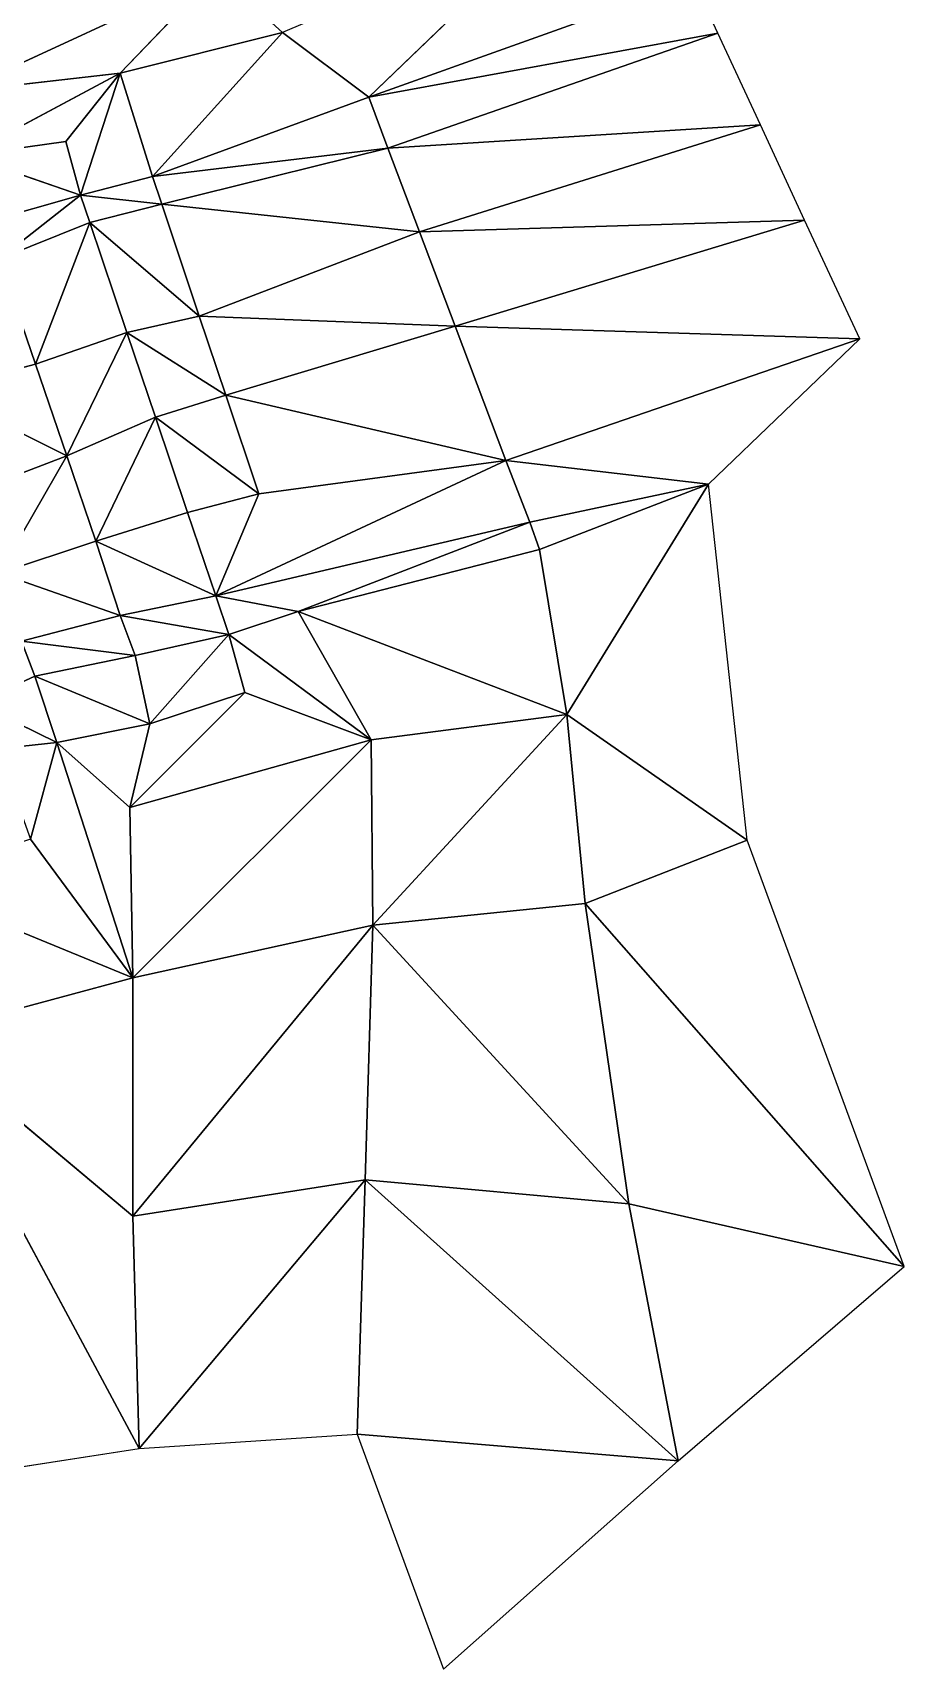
# Model space of a CAD drawing. Header units: metres. Extents: x 0 to 613718, y 0 to 269741.
# Drawn here: x 613339 to 613718, y 267013 to 267725 of the extents above; entities that cross this region are included whole.
import ezdxf

# ---------------------------------------------------------------- set-up
doc = ezdxf.new("R2010")
doc.units = ezdxf.units.M
doc.layers.get('0').update_dxf_attribs({"color": 13, "true_color": 0xff5454})

# ---------------------------------------------------------------- blocks, each defined once
blk = doc.blocks.new('Group1_1')
for p, q in [((613567.91, 267776.66, 246.93), (613485.08, 267697.06, 246)), ((613307.05, 267699.52, 246.11), (613418.91, 267751.3, 246.44)), ((613376.9, 267707.53, 246.16), (613418.91, 267751.3, 246.44)), ((613485.08, 267697.06, 246), (613626.41, 267747.66, 246.81)), ((613636.96, 267724.95, 246.02), (613626.41, 267747.66, 246.81)), ((613447.54, 267725.22, 246.26), (613376.9, 267707.53, 246.16)), ((613391.01, 267662.46, 245.92), (613447.54, 267725.22, 246.26)), ((613447.54, 267725.22, 246.26), (613485.08, 267697.06, 246)), ((613636.96, 267724.95, 246.02), (613485.08, 267697.06, 246)), ((613636.96, 267724.95, 246.02), (613493.46, 267674.85, 245.9)), ((613655.54, 267684.95, 245.93), (613636.96, 267724.95, 246.02)), ((613376.9, 267707.53, 246.16), (613307.05, 267699.52, 246.11)), ((613309.73, 267671.58, 245.99), (613376.9, 267707.53, 246.16)), ((613376.9, 267707.53, 246.16), (613353.31, 267677.72, 246.02)), ((613359.66, 267654.31, 245.89), (613376.9, 267707.53, 246.16)), ((613376.9, 267707.53, 246.16), (613391.01, 267662.46, 245.92)), ((613391.01, 267662.46, 245.92), (613485.08, 267697.06, 246)), ((613485.08, 267697.06, 246), (613493.46, 267674.85, 245.9)), ((613493.46, 267674.85, 245.9), (613655.54, 267684.95, 245.93)), ((613655.54, 267684.95, 245.93), (613507.23, 267638.36, 245.86)), ((613674.78, 267643.52, 245.93), (613655.54, 267684.95, 245.93)), ((613353.31, 267677.72, 246.02), (613309.73, 267671.58, 245.99)), ((613353.31, 267677.72, 246.02), (613359.66, 267654.31, 245.89)), ((613309.73, 267671.58, 245.99), (613359.66, 267654.31, 245.89)), ((613493.46, 267674.85, 245.9), (613391.01, 267662.46, 245.92)), ((613493.46, 267674.85, 245.9), (613395.02, 267650.51, 245.83)), ((613507.23, 267638.36, 245.86), (613493.46, 267674.85, 245.9)), ((613391.01, 267662.46, 245.92), (613359.66, 267654.31, 245.89)), ((613395.02, 267650.51, 245.83), (613391.01, 267662.46, 245.92)), ((613359.66, 267654.31, 245.89), (613318.79, 267642.77, 245.86)), ((613324.3, 267626.66, 245.78), (613359.66, 267654.31, 245.89)), ((613359.66, 267654.31, 245.89), (613363.65, 267642.47, 245.81)), ((613395.02, 267650.51, 245.83), (613359.66, 267654.31, 245.89)), ((613363.65, 267642.47, 245.81), (613395.02, 267650.51, 245.83)), ((613395.02, 267650.51, 245.83), (613507.23, 267638.36, 245.86)), ((613411.36, 267601.7, 245.81), (613395.02, 267650.51, 245.83)), ((613363.65, 267642.47, 245.81), (613324.3, 267626.66, 245.78)), ((613340.02, 267580.73, 245.76), (613363.65, 267642.47, 245.81)), ((613363.65, 267642.47, 245.81), (613379.8, 267594.6, 245.79)), ((613411.36, 267601.7, 245.81), (613363.65, 267642.47, 245.81)), ((613507.23, 267638.36, 245.86), (613674.78, 267643.52, 245.93)), ((613522.73, 267597.29, 245.86), (613674.78, 267643.52, 245.93)), ((613698.78, 267591.85, 245.93), (613674.78, 267643.52, 245.93)), ((613507.23, 267638.36, 245.86), (613411.36, 267601.7, 245.81)), ((613522.73, 267597.29, 245.86), (613507.23, 267638.36, 245.86)), ((613324.3, 267626.66, 245.78), (613340.02, 267580.73, 245.76)), ((613411.36, 267601.7, 245.81), (613379.8, 267594.6, 245.79)), ((613422.88, 267567.3, 245.8), (613411.36, 267601.7, 245.81)), ((613411.36, 267601.7, 245.81), (613522.73, 267597.29, 245.86)), ((613379.8, 267594.6, 245.79), (613340.02, 267580.73, 245.76)), ((613379.8, 267594.6, 245.79), (613353.65, 267540.88, 245.75)), ((613379.8, 267594.6, 245.79), (613422.88, 267567.3, 245.8)), ((613392.24, 267557.75, 245.79), (613379.8, 267594.6, 245.79)), ((613522.73, 267597.29, 245.86), (613422.88, 267567.3, 245.8)), ((613544.79, 267538.83, 245.86), (613522.73, 267597.29, 245.86)), ((613698.78, 267591.85, 245.93), (613522.73, 267597.29, 245.86)), ((613544.79, 267538.83, 245.86), (613698.78, 267591.85, 245.93)), ((613632.98, 267528.54, 245.96), (613698.78, 267591.85, 245.93)), ((613340.02, 267580.73, 245.76), (613296.52, 267569.29, 245.72)), ((613353.65, 267540.88, 245.75), (613340.02, 267580.73, 245.76)), ((613296.52, 267569.29, 245.72), (613353.65, 267540.88, 245.75)), ((613392.24, 267557.75, 245.79), (613422.88, 267567.3, 245.8)), ((613422.88, 267567.3, 245.8), (613544.79, 267538.83, 245.86)), ((613422.88, 267567.3, 245.8), (613437.26, 267524.37, 245.81)), ((613353.65, 267540.88, 245.75), (613392.24, 267557.75, 245.79)), ((613392.24, 267557.75, 245.79), (613366.37, 267503.71, 245.76)), ((613406.26, 267516.19, 245.79), (613392.24, 267557.75, 245.79)), ((613437.26, 267524.37, 245.81), (613392.24, 267557.75, 245.79)), ((613353.65, 267540.88, 245.75), (613311.97, 267524.93, 245.72)), ((613324.21, 267489.8, 245.72), (613353.65, 267540.88, 245.75)), ((613353.65, 267540.88, 245.75), (613366.37, 267503.71, 245.76)), ((613544.79, 267538.83, 245.86), (613418.49, 267479.97, 245.88)), ((613437.26, 267524.37, 245.81), (613544.79, 267538.83, 245.86)), ((613555.25, 267512.05, 245.93), (613544.79, 267538.83, 245.86)), ((613632.98, 267528.54, 245.96), (613544.79, 267538.83, 245.86)), ((613555.25, 267512.05, 245.93), (613632.98, 267528.54, 245.96)), ((613632.98, 267528.54, 245.96), (613559.4, 267500.11, 246.23)), ((613632.98, 267528.54, 245.96), (613571.24, 267428.23, 247.41)), ((613649.73, 267373.58, 248.12), (613632.98, 267528.54, 245.96)), ((613406.26, 267516.19, 245.79), (613437.26, 267524.37, 245.81)), ((613437.26, 267524.37, 245.81), (613418.49, 267479.97, 245.88)), ((613366.37, 267503.71, 245.76), (613406.26, 267516.19, 245.79)), ((613418.49, 267479.97, 245.88), (613406.26, 267516.19, 245.79)), ((613418.49, 267479.97, 245.88), (613555.25, 267512.05, 245.93)), ((613555.25, 267512.05, 245.93), (613454.42, 267473.11, 246.66)), ((613559.4, 267500.11, 246.23), (613555.25, 267512.05, 245.93)), ((613324.21, 267489.8, 245.72), (613366.37, 267503.71, 245.76)), ((613366.37, 267503.71, 245.76), (613376.85, 267471.34, 245.82)), ((613418.49, 267479.97, 245.88), (613366.37, 267503.71, 245.76)), ((613454.42, 267473.11, 246.66), (613559.4, 267500.11, 246.23)), ((613559.4, 267500.11, 246.23), (613571.24, 267428.23, 247.41)), ((613376.85, 267471.34, 245.82), (613324.21, 267489.8, 245.72)), ((613376.85, 267471.34, 245.82), (613418.49, 267479.97, 245.88)), ((613454.42, 267473.11, 246.66), (613418.49, 267479.97, 245.88)), ((613418.49, 267479.97, 245.88), (613424.19, 267463.07, 246.42)), ((613333.92, 267460.23, 245.78), (613376.85, 267471.34, 245.82)), ((613376.85, 267471.34, 245.82), (613383.37, 267454.01, 246.23)), ((613424.19, 267463.07, 246.42), (613376.85, 267471.34, 245.82)), ((613424.19, 267463.07, 246.42), (613454.42, 267473.11, 246.66)), ((613454.42, 267473.11, 246.66), (613486.2, 267417.21, 247.63)), ((613571.24, 267428.23, 247.41), (613454.42, 267473.11, 246.66)), ((613333.92, 267460.23, 245.78), (613339.84, 267444.93, 246.09)), ((613383.37, 267454.01, 246.23), (613333.92, 267460.23, 245.78)), ((613383.37, 267454.01, 246.23), (613424.19, 267463.07, 246.42)), ((613424.19, 267463.07, 246.42), (613389.78, 267424.25, 246.71)), ((613424.19, 267463.07, 246.42), (613431.18, 267437.78, 246.91)), ((613486.2, 267417.21, 247.63), (613424.19, 267463.07, 246.42)), ((613339.84, 267444.93, 246.09), (613383.37, 267454.01, 246.23)), ((613389.78, 267424.25, 246.71), (613383.37, 267454.01, 246.23)), ((613339.84, 267444.93, 246.09), (613314.35, 267433.18, 246.09)), ((613339.84, 267444.93, 246.09), (613349.37, 267416.07, 246.56)), ((613389.78, 267424.25, 246.71), (613339.84, 267444.93, 246.09)), ((613381.1, 267387.78, 247.05), (613431.18, 267437.78, 246.91)), ((613389.78, 267424.25, 246.71), (613431.18, 267437.78, 246.91)), ((613431.18, 267437.78, 246.91), (613486.2, 267417.21, 247.63)), ((613314.35, 267433.18, 246.09), (613349.37, 267416.07, 246.56)), ((613349.37, 267416.07, 246.56), (613389.78, 267424.25, 246.71)), ((613381.1, 267387.78, 247.05), (613389.78, 267424.25, 246.71)), ((613571.24, 267428.23, 247.41), (613486.2, 267417.21, 247.63)), ((613486.89, 267336.56, 248.1), (613571.24, 267428.23, 247.41)), ((613571.24, 267428.23, 247.41), (613649.73, 267373.58, 248.12)), ((613571.24, 267428.23, 247.41), (613579.33, 267345.97, 248.17)), ((613349.37, 267416.07, 246.56), (613323.63, 267413.28, 246.41)), ((613337.89, 267374, 246.91), (613349.37, 267416.07, 246.56)), ((613381.1, 267387.78, 247.05), (613349.37, 267416.07, 246.56)), ((613349.37, 267416.07, 246.56), (613382.45, 267313.61, 247.6)), ((613486.2, 267417.21, 247.63), (613381.1, 267387.78, 247.05)), ((613382.45, 267313.61, 247.6), (613486.2, 267417.21, 247.63)), ((613486.2, 267417.21, 247.63), (613486.89, 267336.56, 248.1)), ((613382.45, 267313.61, 247.6), (613381.1, 267387.78, 247.05)), ((613382.45, 267313.61, 247.6), (613337.89, 267374, 246.91)), ((613649.73, 267373.58, 248.12), (613579.33, 267345.97, 248.17)), ((613718.14, 267187.9, 249.01), (613649.73, 267373.58, 248.12)), ((613281.35, 267355.16, 246.71), (613382.45, 267313.61, 247.6)), ((613579.33, 267345.97, 248.17), (613486.89, 267336.56, 248.1)), ((613579.33, 267345.97, 248.17), (613718.14, 267187.9, 249.01)), ((613579.33, 267345.97, 248.17), (613598.21, 267215.17, 248.74)), ((613486.89, 267336.56, 248.1), (613382.45, 267209.78, 248.04)), ((613486.89, 267336.56, 248.1), (613382.45, 267313.61, 247.6)), ((613486.89, 267336.56, 248.1), (613483.48, 267225.72, 248.48)), ((613598.21, 267215.17, 248.74), (613486.89, 267336.56, 248.1)), ((613288.73, 267288.38, 247.2), (613382.45, 267313.61, 247.6)), ((613382.45, 267313.61, 247.6), (613382.45, 267209.78, 248.04)), ((613385.15, 267108.64, 248.43), (613288.73, 267288.38, 247.2)), ((613382.45, 267209.78, 248.04), (613288.73, 267288.38, 247.2)), ((613382.45, 267209.78, 248.04), (613483.48, 267225.72, 248.48)), ((613483.48, 267225.72, 248.48), (613385.15, 267108.64, 248.43)), ((613480.07, 267114.88, 248.77), (613483.48, 267225.72, 248.48)), ((613483.48, 267225.72, 248.48), (613598.21, 267215.17, 248.74)), ((613483.48, 267225.72, 248.48), (613619.78, 267103.25, 249.1)), ((613619.78, 267103.25, 249.1), (613598.21, 267215.17, 248.74)), ((613598.21, 267215.17, 248.74), (613718.14, 267187.9, 249.01)), ((613385.15, 267108.64, 248.43), (613382.45, 267209.78, 248.04)), ((613619.78, 267103.25, 249.1), (613718.14, 267187.9, 249.01)), ((613385.15, 267108.64, 248.43), (613480.07, 267114.88, 248.77)), ((613619.78, 267103.25, 249.1), (613480.07, 267114.88, 248.77)), ((613480.07, 267114.88, 248.77), (613517.59, 267012.57, 249.11)), ((613279.97, 267092.44, 247.99), (613385.15, 267108.64, 248.43)), ((613517.59, 267012.57, 249.11), (613619.78, 267103.25, 249.1))]:
    blk.add_line(p, q)
mesh = blk.add_polyface()
corners = [(613567.91, 267776.66, 246.93), (613447.54, 267725.22, 246.26), (613485.08, 267697.06, 246)]
mesh.append_faces([[corners[k] for k in face] for face in [(0, 1, 2)]])
mesh = blk.add_polyface()
corners = [(613626.41, 267747.66, 246.81), (613567.91, 267776.66, 246.93), (613485.08, 267697.06, 246)]
mesh.append_faces([[corners[k] for k in face] for face in [(0, 1, 2)]])
mesh = blk.add_polyface()
corners = [(613418.91, 267751.3, 246.44), (613305.04, 267731.53, 246.22), (613307.05, 267699.52, 246.11)]
mesh.append_faces([[corners[k] for k in face] for face in [(0, 1, 2)]])
mesh = blk.add_polyface()
corners = [(613418.91, 267751.3, 246.44), (613307.05, 267699.52, 246.11), (613376.9, 267707.53, 246.16)]
mesh.append_faces([[corners[k] for k in face] for face in [(0, 1, 2)]])
mesh = blk.add_polyface()
corners = [(613447.54, 267725.22, 246.26), (613418.91, 267751.3, 246.44), (613376.9, 267707.53, 246.16)]
mesh.append_faces([[corners[k] for k in face] for face in [(0, 1, 2)]])
mesh = blk.add_polyface()
corners = [(613636.96, 267724.95, 246.02), (613626.41, 267747.66, 246.81), (613485.08, 267697.06, 246)]
mesh.append_faces([[corners[k] for k in face] for face in [(0, 1, 2)]])
mesh = blk.add_polyface()
corners = [(613447.54, 267725.22, 246.26), (613376.9, 267707.53, 246.16), (613391.01, 267662.46, 245.92)]
mesh.append_faces([[corners[k] for k in face] for face in [(0, 1, 2)]])
mesh = blk.add_polyface()
corners = [(613485.08, 267697.06, 246), (613447.54, 267725.22, 246.26), (613391.01, 267662.46, 245.92)]
mesh.append_faces([[corners[k] for k in face] for face in [(0, 1, 2)]])
mesh = blk.add_polyface()
corners = [(613636.96, 267724.95, 246.02), (613485.08, 267697.06, 246), (613493.46, 267674.85, 245.9)]
mesh.append_faces([[corners[k] for k in face] for face in [(0, 1, 2)]])
mesh = blk.add_polyface()
corners = [(613655.54, 267684.95, 245.93), (613636.96, 267724.95, 246.02), (613493.46, 267674.85, 245.9)]
mesh.append_faces([[corners[k] for k in face] for face in [(0, 1, 2)]])
mesh = blk.add_polyface()
corners = [(613376.9, 267707.53, 246.16), (613307.05, 267699.52, 246.11), (613309.73, 267671.58, 245.99)]
mesh.append_faces([[corners[k] for k in face] for face in [(0, 1, 2)]])
mesh = blk.add_polyface()
corners = [(613376.9, 267707.53, 246.16), (613309.73, 267671.58, 245.99), (613353.31, 267677.72, 246.02)]
mesh.append_faces([[corners[k] for k in face] for face in [(0, 1, 2)]])
mesh = blk.add_polyface()
corners = [(613376.9, 267707.53, 246.16), (613353.31, 267677.72, 246.02), (613359.66, 267654.31, 245.89)]
mesh.append_faces([[corners[k] for k in face] for face in [(0, 1, 2)]])
mesh = blk.add_polyface()
corners = [(613391.01, 267662.46, 245.92), (613376.9, 267707.53, 246.16), (613359.66, 267654.31, 245.89)]
mesh.append_faces([[corners[k] for k in face] for face in [(0, 1, 2)]])
mesh = blk.add_polyface()
corners = [(613493.46, 267674.85, 245.9), (613485.08, 267697.06, 246), (613391.01, 267662.46, 245.92)]
mesh.append_faces([[corners[k] for k in face] for face in [(0, 1, 2)]])
mesh = blk.add_polyface()
corners = [(613655.54, 267684.95, 245.93), (613493.46, 267674.85, 245.9), (613507.23, 267638.36, 245.86)]
mesh.append_faces([[corners[k] for k in face] for face in [(0, 1, 2)]])
mesh = blk.add_polyface()
corners = [(613674.78, 267643.52, 245.93), (613655.54, 267684.95, 245.93), (613507.23, 267638.36, 245.86)]
mesh.append_faces([[corners[k] for k in face] for face in [(0, 1, 2)]])
mesh = blk.add_polyface()
corners = [(613359.66, 267654.31, 245.89), (613353.31, 267677.72, 246.02), (613309.73, 267671.58, 245.99)]
mesh.append_faces([[corners[k] for k in face] for face in [(0, 1, 2)]])
mesh = blk.add_polyface()
corners = [(613359.66, 267654.31, 245.89), (613309.73, 267671.58, 245.99), (613318.79, 267642.77, 245.86)]
mesh.append_faces([[corners[k] for k in face] for face in [(0, 1, 2)]])
mesh = blk.add_polyface()
corners = [(613493.46, 267674.85, 245.9), (613391.01, 267662.46, 245.92), (613395.02, 267650.51, 245.83)]
mesh.append_faces([[corners[k] for k in face] for face in [(0, 1, 2)]])
mesh = blk.add_polyface()
corners = [(613507.23, 267638.36, 245.86), (613493.46, 267674.85, 245.9), (613395.02, 267650.51, 245.83)]
mesh.append_faces([[corners[k] for k in face] for face in [(0, 1, 2)]])
mesh = blk.add_polyface()
corners = [(613395.02, 267650.51, 245.83), (613391.01, 267662.46, 245.92), (613359.66, 267654.31, 245.89)]
mesh.append_faces([[corners[k] for k in face] for face in [(0, 1, 2)]])
mesh = blk.add_polyface()
corners = [(613359.66, 267654.31, 245.89), (613318.79, 267642.77, 245.86), (613324.3, 267626.66, 245.78)]
mesh.append_faces([[corners[k] for k in face] for face in [(0, 1, 2)]])
mesh = blk.add_polyface()
corners = [(613363.65, 267642.47, 245.81), (613359.66, 267654.31, 245.89), (613324.3, 267626.66, 245.78)]
mesh.append_faces([[corners[k] for k in face] for face in [(0, 1, 2)]])
mesh = blk.add_polyface()
corners = [(613395.02, 267650.51, 245.83), (613359.66, 267654.31, 245.89), (613363.65, 267642.47, 245.81)]
mesh.append_faces([[corners[k] for k in face] for face in [(0, 1, 2)]])
mesh = blk.add_polyface()
corners = [(613411.36, 267601.7, 245.81), (613395.02, 267650.51, 245.83), (613363.65, 267642.47, 245.81)]
mesh.append_faces([[corners[k] for k in face] for face in [(0, 1, 2)]])
mesh = blk.add_polyface()
corners = [(613507.23, 267638.36, 245.86), (613395.02, 267650.51, 245.83), (613411.36, 267601.7, 245.81)]
mesh.append_faces([[corners[k] for k in face] for face in [(0, 1, 2)]])
mesh = blk.add_polyface()
corners = [(613363.65, 267642.47, 245.81), (613324.3, 267626.66, 245.78), (613340.02, 267580.73, 245.76)]
mesh.append_faces([[corners[k] for k in face] for face in [(0, 1, 2)]])
mesh = blk.add_polyface()
corners = [(613379.8, 267594.6, 245.79), (613363.65, 267642.47, 245.81), (613340.02, 267580.73, 245.76)]
mesh.append_faces([[corners[k] for k in face] for face in [(0, 1, 2)]])
mesh = blk.add_polyface()
corners = [(613411.36, 267601.7, 245.81), (613363.65, 267642.47, 245.81), (613379.8, 267594.6, 245.79)]
mesh.append_faces([[corners[k] for k in face] for face in [(0, 1, 2)]])
mesh = blk.add_polyface()
corners = [(613674.78, 267643.52, 245.93), (613507.23, 267638.36, 245.86), (613522.73, 267597.29, 245.86)]
mesh.append_faces([[corners[k] for k in face] for face in [(0, 1, 2)]])
mesh = blk.add_polyface()
corners = [(613698.78, 267591.85, 245.93), (613674.78, 267643.52, 245.93), (613522.73, 267597.29, 245.86)]
mesh.append_faces([[corners[k] for k in face] for face in [(0, 1, 2)]])
mesh = blk.add_polyface()
corners = [(613522.73, 267597.29, 245.86), (613507.23, 267638.36, 245.86), (613411.36, 267601.7, 245.81)]
mesh.append_faces([[corners[k] for k in face] for face in [(0, 1, 2)]])
mesh = blk.add_polyface()
corners = [(613340.02, 267580.73, 245.76), (613324.3, 267626.66, 245.78), (613296.52, 267569.29, 245.72)]
mesh.append_faces([[corners[k] for k in face] for face in [(0, 1, 2)]])
mesh = blk.add_polyface()
corners = [(613422.88, 267567.3, 245.8), (613411.36, 267601.7, 245.81), (613379.8, 267594.6, 245.79)]
mesh.append_faces([[corners[k] for k in face] for face in [(0, 1, 2)]])
mesh = blk.add_polyface()
corners = [(613522.73, 267597.29, 245.86), (613411.36, 267601.7, 245.81), (613422.88, 267567.3, 245.8)]
mesh.append_faces([[corners[k] for k in face] for face in [(0, 1, 2)]])
mesh = blk.add_polyface()
corners = [(613379.8, 267594.6, 245.79), (613340.02, 267580.73, 245.76), (613353.65, 267540.88, 245.75)]
mesh.append_faces([[corners[k] for k in face] for face in [(0, 1, 2)]])
mesh = blk.add_polyface()
corners = [(613392.24, 267557.75, 245.79), (613379.8, 267594.6, 245.79), (613353.65, 267540.88, 245.75)]
mesh.append_faces([[corners[k] for k in face] for face in [(0, 1, 2)]])
mesh = blk.add_polyface()
corners = [(613422.88, 267567.3, 245.8), (613379.8, 267594.6, 245.79), (613392.24, 267557.75, 245.79)]
mesh.append_faces([[corners[k] for k in face] for face in [(0, 1, 2)]])
mesh = blk.add_polyface()
corners = [(613544.79, 267538.83, 245.86), (613522.73, 267597.29, 245.86), (613422.88, 267567.3, 245.8)]
mesh.append_faces([[corners[k] for k in face] for face in [(0, 1, 2)]])
mesh = blk.add_polyface()
corners = [(613698.78, 267591.85, 245.93), (613522.73, 267597.29, 245.86), (613544.79, 267538.83, 245.86)]
mesh.append_faces([[corners[k] for k in face] for face in [(0, 1, 2)]])
mesh = blk.add_polyface()
corners = [(613698.78, 267591.85, 245.93), (613544.79, 267538.83, 245.86), (613632.98, 267528.54, 245.96)]
mesh.append_faces([[corners[k] for k in face] for face in [(0, 1, 2)]])
mesh = blk.add_polyface()
corners = [(613353.65, 267540.88, 245.75), (613340.02, 267580.73, 245.76), (613296.52, 267569.29, 245.72)]
mesh.append_faces([[corners[k] for k in face] for face in [(0, 1, 2)]])
mesh = blk.add_polyface()
corners = [(613353.65, 267540.88, 245.75), (613296.52, 267569.29, 245.72), (613311.97, 267524.93, 245.72)]
mesh.append_faces([[corners[k] for k in face] for face in [(0, 1, 2)]])
mesh = blk.add_polyface()
corners = [(613437.26, 267524.37, 245.81), (613422.88, 267567.3, 245.8), (613392.24, 267557.75, 245.79)]
mesh.append_faces([[corners[k] for k in face] for face in [(0, 1, 2)]])
mesh = blk.add_polyface()
corners = [(613544.79, 267538.83, 245.86), (613422.88, 267567.3, 245.8), (613437.26, 267524.37, 245.81)]
mesh.append_faces([[corners[k] for k in face] for face in [(0, 1, 2)]])
mesh = blk.add_polyface()
corners = [(613392.24, 267557.75, 245.79), (613353.65, 267540.88, 245.75), (613366.37, 267503.71, 245.76)]
mesh.append_faces([[corners[k] for k in face] for face in [(0, 1, 2)]])
mesh = blk.add_polyface()
corners = [(613406.26, 267516.19, 245.79), (613392.24, 267557.75, 245.79), (613366.37, 267503.71, 245.76)]
mesh.append_faces([[corners[k] for k in face] for face in [(0, 1, 2)]])
mesh = blk.add_polyface()
corners = [(613437.26, 267524.37, 245.81), (613392.24, 267557.75, 245.79), (613406.26, 267516.19, 245.79)]
mesh.append_faces([[corners[k] for k in face] for face in [(0, 1, 2)]])
mesh = blk.add_polyface()
corners = [(613353.65, 267540.88, 245.75), (613311.97, 267524.93, 245.72), (613324.21, 267489.8, 245.72)]
mesh.append_faces([[corners[k] for k in face] for face in [(0, 1, 2)]])
mesh = blk.add_polyface()
corners = [(613366.37, 267503.71, 245.76), (613353.65, 267540.88, 245.75), (613324.21, 267489.8, 245.72)]
mesh.append_faces([[corners[k] for k in face] for face in [(0, 1, 2)]])
mesh = blk.add_polyface()
corners = [(613555.25, 267512.05, 245.93), (613544.79, 267538.83, 245.86), (613418.49, 267479.97, 245.88)]
mesh.append_faces([[corners[k] for k in face] for face in [(0, 1, 2)]])
mesh = blk.add_polyface()
corners = [(613544.79, 267538.83, 245.86), (613437.26, 267524.37, 245.81), (613418.49, 267479.97, 245.88)]
mesh.append_faces([[corners[k] for k in face] for face in [(0, 1, 2)]])
mesh = blk.add_polyface()
corners = [(613632.98, 267528.54, 245.96), (613544.79, 267538.83, 245.86), (613555.25, 267512.05, 245.93)]
mesh.append_faces([[corners[k] for k in face] for face in [(0, 1, 2)]])
mesh = blk.add_polyface()
corners = [(613632.98, 267528.54, 245.96), (613555.25, 267512.05, 245.93), (613559.4, 267500.11, 246.23)]
mesh.append_faces([[corners[k] for k in face] for face in [(0, 1, 2)]])
mesh = blk.add_polyface()
corners = [(613632.98, 267528.54, 245.96), (613559.4, 267500.11, 246.23), (613571.24, 267428.23, 247.41)]
mesh.append_faces([[corners[k] for k in face] for face in [(0, 1, 2)]])
mesh = blk.add_polyface()
corners = [(613649.73, 267373.58, 248.12), (613632.98, 267528.54, 245.96), (613571.24, 267428.23, 247.41)]
mesh.append_faces([[corners[k] for k in face] for face in [(0, 1, 2)]])
mesh = blk.add_polyface()
corners = [(613437.26, 267524.37, 245.81), (613406.26, 267516.19, 245.79), (613418.49, 267479.97, 245.88)]
mesh.append_faces([[corners[k] for k in face] for face in [(0, 1, 2)]])
mesh = blk.add_polyface()
corners = [(613418.49, 267479.97, 245.88), (613406.26, 267516.19, 245.79), (613366.37, 267503.71, 245.76)]
mesh.append_faces([[corners[k] for k in face] for face in [(0, 1, 2)]])
mesh = blk.add_polyface()
corners = [(613555.25, 267512.05, 245.93), (613418.49, 267479.97, 245.88), (613454.42, 267473.11, 246.66)]
mesh.append_faces([[corners[k] for k in face] for face in [(0, 1, 2)]])
mesh = blk.add_polyface()
corners = [(613559.4, 267500.11, 246.23), (613555.25, 267512.05, 245.93), (613454.42, 267473.11, 246.66)]
mesh.append_faces([[corners[k] for k in face] for face in [(0, 1, 2)]])
mesh = blk.add_polyface()
corners = [(613376.85, 267471.34, 245.82), (613366.37, 267503.71, 245.76), (613324.21, 267489.8, 245.72)]
mesh.append_faces([[corners[k] for k in face] for face in [(0, 1, 2)]])
mesh = blk.add_polyface()
corners = [(613418.49, 267479.97, 245.88), (613366.37, 267503.71, 245.76), (613376.85, 267471.34, 245.82)]
mesh.append_faces([[corners[k] for k in face] for face in [(0, 1, 2)]])
mesh = blk.add_polyface()
corners = [(613571.24, 267428.23, 247.41), (613559.4, 267500.11, 246.23), (613454.42, 267473.11, 246.66)]
mesh.append_faces([[corners[k] for k in face] for face in [(0, 1, 2)]])
mesh = blk.add_polyface()
corners = [(613376.85, 267471.34, 245.82), (613324.21, 267489.8, 245.72), (613333.92, 267460.23, 245.78)]
mesh.append_faces([[corners[k] for k in face] for face in [(0, 1, 2)]])
mesh = blk.add_polyface()
corners = [(613424.19, 267463.07, 246.42), (613418.49, 267479.97, 245.88), (613376.85, 267471.34, 245.82)]
mesh.append_faces([[corners[k] for k in face] for face in [(0, 1, 2)]])
mesh = blk.add_polyface()
corners = [(613454.42, 267473.11, 246.66), (613418.49, 267479.97, 245.88), (613424.19, 267463.07, 246.42)]
mesh.append_faces([[corners[k] for k in face] for face in [(0, 1, 2)]])
mesh = blk.add_polyface()
corners = [(613383.37, 267454.01, 246.23), (613376.85, 267471.34, 245.82), (613333.92, 267460.23, 245.78)]
mesh.append_faces([[corners[k] for k in face] for face in [(0, 1, 2)]])
mesh = blk.add_polyface()
corners = [(613424.19, 267463.07, 246.42), (613376.85, 267471.34, 245.82), (613383.37, 267454.01, 246.23)]
mesh.append_faces([[corners[k] for k in face] for face in [(0, 1, 2)]])
mesh = blk.add_polyface()
corners = [(613486.2, 267417.21, 247.63), (613454.42, 267473.11, 246.66), (613424.19, 267463.07, 246.42)]
mesh.append_faces([[corners[k] for k in face] for face in [(0, 1, 2)]])
mesh = blk.add_polyface()
corners = [(613571.24, 267428.23, 247.41), (613454.42, 267473.11, 246.66), (613486.2, 267417.21, 247.63)]
mesh.append_faces([[corners[k] for k in face] for face in [(0, 1, 2)]])
mesh = blk.add_polyface()
corners = [(613339.84, 267444.93, 246.09), (613333.92, 267460.23, 245.78), (613314.35, 267433.18, 246.09)]
mesh.append_faces([[corners[k] for k in face] for face in [(0, 1, 2)]])
mesh = blk.add_polyface()
corners = [(613383.37, 267454.01, 246.23), (613333.92, 267460.23, 245.78), (613339.84, 267444.93, 246.09)]
mesh.append_faces([[corners[k] for k in face] for face in [(0, 1, 2)]])
mesh = blk.add_polyface()
corners = [(613424.19, 267463.07, 246.42), (613383.37, 267454.01, 246.23), (613389.78, 267424.25, 246.71)]
mesh.append_faces([[corners[k] for k in face] for face in [(0, 1, 2)]])
mesh = blk.add_polyface()
corners = [(613431.18, 267437.78, 246.91), (613424.19, 267463.07, 246.42), (613389.78, 267424.25, 246.71)]
mesh.append_faces([[corners[k] for k in face] for face in [(0, 1, 2)]])
mesh = blk.add_polyface()
corners = [(613486.2, 267417.21, 247.63), (613424.19, 267463.07, 246.42), (613431.18, 267437.78, 246.91)]
mesh.append_faces([[corners[k] for k in face] for face in [(0, 1, 2)]])
mesh = blk.add_polyface()
corners = [(613389.78, 267424.25, 246.71), (613383.37, 267454.01, 246.23), (613339.84, 267444.93, 246.09)]
mesh.append_faces([[corners[k] for k in face] for face in [(0, 1, 2)]])
mesh = blk.add_polyface()
corners = [(613349.37, 267416.07, 246.56), (613339.84, 267444.93, 246.09), (613314.35, 267433.18, 246.09)]
mesh.append_faces([[corners[k] for k in face] for face in [(0, 1, 2)]])
mesh = blk.add_polyface()
corners = [(613389.78, 267424.25, 246.71), (613339.84, 267444.93, 246.09), (613349.37, 267416.07, 246.56)]
mesh.append_faces([[corners[k] for k in face] for face in [(0, 1, 2)]])
mesh = blk.add_polyface()
corners = [(613431.18, 267437.78, 246.91), (613389.78, 267424.25, 246.71), (613381.1, 267387.78, 247.05)]
mesh.append_faces([[corners[k] for k in face] for face in [(0, 1, 2)]])
mesh = blk.add_polyface()
corners = [(613486.2, 267417.21, 247.63), (613431.18, 267437.78, 246.91), (613381.1, 267387.78, 247.05)]
mesh.append_faces([[corners[k] for k in face] for face in [(0, 1, 2)]])
mesh = blk.add_polyface()
corners = [(613349.37, 267416.07, 246.56), (613314.35, 267433.18, 246.09), (613323.63, 267413.28, 246.41)]
mesh.append_faces([[corners[k] for k in face] for face in [(0, 1, 2)]])
mesh = blk.add_polyface()
corners = [(613389.78, 267424.25, 246.71), (613349.37, 267416.07, 246.56), (613381.1, 267387.78, 247.05)]
mesh.append_faces([[corners[k] for k in face] for face in [(0, 1, 2)]])
mesh = blk.add_polyface()
corners = [(613571.24, 267428.23, 247.41), (613486.2, 267417.21, 247.63), (613486.89, 267336.56, 248.1)]
mesh.append_faces([[corners[k] for k in face] for face in [(0, 1, 2)]])
mesh = blk.add_polyface()
corners = [(613579.33, 267345.97, 248.17), (613571.24, 267428.23, 247.41), (613486.89, 267336.56, 248.1)]
mesh.append_faces([[corners[k] for k in face] for face in [(0, 1, 2)]])
mesh = blk.add_polyface()
corners = [(613649.73, 267373.58, 248.12), (613571.24, 267428.23, 247.41), (613579.33, 267345.97, 248.17)]
mesh.append_faces([[corners[k] for k in face] for face in [(0, 1, 2)]])
mesh = blk.add_polyface()
corners = [(613349.37, 267416.07, 246.56), (613323.63, 267413.28, 246.41), (613337.89, 267374, 246.91)]
mesh.append_faces([[corners[k] for k in face] for face in [(0, 1, 2)]])
mesh = blk.add_polyface()
corners = [(613382.45, 267313.61, 247.6), (613349.37, 267416.07, 246.56), (613337.89, 267374, 246.91)]
mesh.append_faces([[corners[k] for k in face] for face in [(0, 1, 2)]])
mesh = blk.add_polyface()
corners = [(613382.45, 267313.61, 247.6), (613381.1, 267387.78, 247.05), (613349.37, 267416.07, 246.56)]
mesh.append_faces([[corners[k] for k in face] for face in [(0, 1, 2)]])
mesh = blk.add_polyface()
corners = [(613486.2, 267417.21, 247.63), (613381.1, 267387.78, 247.05), (613382.45, 267313.61, 247.6)]
mesh.append_faces([[corners[k] for k in face] for face in [(0, 1, 2)]])
mesh = blk.add_polyface()
corners = [(613486.89, 267336.56, 248.1), (613486.2, 267417.21, 247.63), (613382.45, 267313.61, 247.6)]
mesh.append_faces([[corners[k] for k in face] for face in [(0, 1, 2)]])
mesh = blk.add_polyface()
corners = [(613382.45, 267313.61, 247.6), (613337.89, 267374, 246.91), (613281.35, 267355.16, 246.71)]
mesh.append_faces([[corners[k] for k in face] for face in [(0, 1, 2)]])
mesh = blk.add_polyface()
corners = [(613718.14, 267187.9, 249.01), (613649.73, 267373.58, 248.12), (613579.33, 267345.97, 248.17)]
mesh.append_faces([[corners[k] for k in face] for face in [(0, 1, 2)]])
mesh = blk.add_polyface()
corners = [(613382.45, 267313.61, 247.6), (613281.35, 267355.16, 246.71), (613288.73, 267288.38, 247.2)]
mesh.append_faces([[corners[k] for k in face] for face in [(0, 1, 2)]])
mesh = blk.add_polyface()
corners = [(613598.21, 267215.17, 248.74), (613579.33, 267345.97, 248.17), (613486.89, 267336.56, 248.1)]
mesh.append_faces([[corners[k] for k in face] for face in [(0, 1, 2)]])
mesh = blk.add_polyface()
corners = [(613718.14, 267187.9, 249.01), (613579.33, 267345.97, 248.17), (613598.21, 267215.17, 248.74)]
mesh.append_faces([[corners[k] for k in face] for face in [(0, 1, 2)]])
mesh = blk.add_polyface()
corners = [(613486.89, 267336.56, 248.1), (613382.45, 267209.78, 248.04), (613483.48, 267225.72, 248.48)]
mesh.append_faces([[corners[k] for k in face] for face in [(0, 1, 2)]])
mesh = blk.add_polyface()
corners = [(613486.89, 267336.56, 248.1), (613382.45, 267313.61, 247.6), (613382.45, 267209.78, 248.04)]
mesh.append_faces([[corners[k] for k in face] for face in [(0, 1, 2)]])
mesh = blk.add_polyface()
corners = [(613598.21, 267215.17, 248.74), (613486.89, 267336.56, 248.1), (613483.48, 267225.72, 248.48)]
mesh.append_faces([[corners[k] for k in face] for face in [(0, 1, 2)]])
mesh = blk.add_polyface()
corners = [(613382.45, 267313.61, 247.6), (613288.73, 267288.38, 247.2), (613382.45, 267209.78, 248.04)]
mesh.append_faces([[corners[k] for k in face] for face in [(0, 1, 2)]])
mesh = blk.add_polyface()
corners = [(613385.15, 267108.64, 248.43), (613288.73, 267288.38, 247.2), (613279.97, 267092.44, 247.99)]
mesh.append_faces([[corners[k] for k in face] for face in [(0, 1, 2)]])
mesh = blk.add_polyface()
corners = [(613385.15, 267108.64, 248.43), (613382.45, 267209.78, 248.04), (613288.73, 267288.38, 247.2)]
mesh.append_faces([[corners[k] for k in face] for face in [(0, 1, 2)]])
mesh = blk.add_polyface()
corners = [(613483.48, 267225.72, 248.48), (613382.45, 267209.78, 248.04), (613385.15, 267108.64, 248.43)]
mesh.append_faces([[corners[k] for k in face] for face in [(0, 1, 2)]])
mesh = blk.add_polyface()
corners = [(613483.48, 267225.72, 248.48), (613385.15, 267108.64, 248.43), (613480.07, 267114.88, 248.77)]
mesh.append_faces([[corners[k] for k in face] for face in [(0, 1, 2)]])
mesh = blk.add_polyface()
corners = [(613619.78, 267103.25, 249.1), (613483.48, 267225.72, 248.48), (613480.07, 267114.88, 248.77)]
mesh.append_faces([[corners[k] for k in face] for face in [(0, 1, 2)]])
mesh = blk.add_polyface()
corners = [(613619.78, 267103.25, 249.1), (613598.21, 267215.17, 248.74), (613483.48, 267225.72, 248.48)]
mesh.append_faces([[corners[k] for k in face] for face in [(0, 1, 2)]])
mesh = blk.add_polyface()
corners = [(613718.14, 267187.9, 249.01), (613598.21, 267215.17, 248.74), (613619.78, 267103.25, 249.1)]
mesh.append_faces([[corners[k] for k in face] for face in [(0, 1, 2)]])
mesh = blk.add_polyface()
corners = [(613619.78, 267103.25, 249.1), (613480.07, 267114.88, 248.77), (613517.59, 267012.57, 249.11)]
mesh.append_faces([[corners[k] for k in face] for face in [(0, 1, 2)]])

msp = doc.modelspace()

# ---------------------------------------------------------------- block references
msp.add_blockref('Group1_1', (0, 0))

doc.saveas('drawing.dxf')
